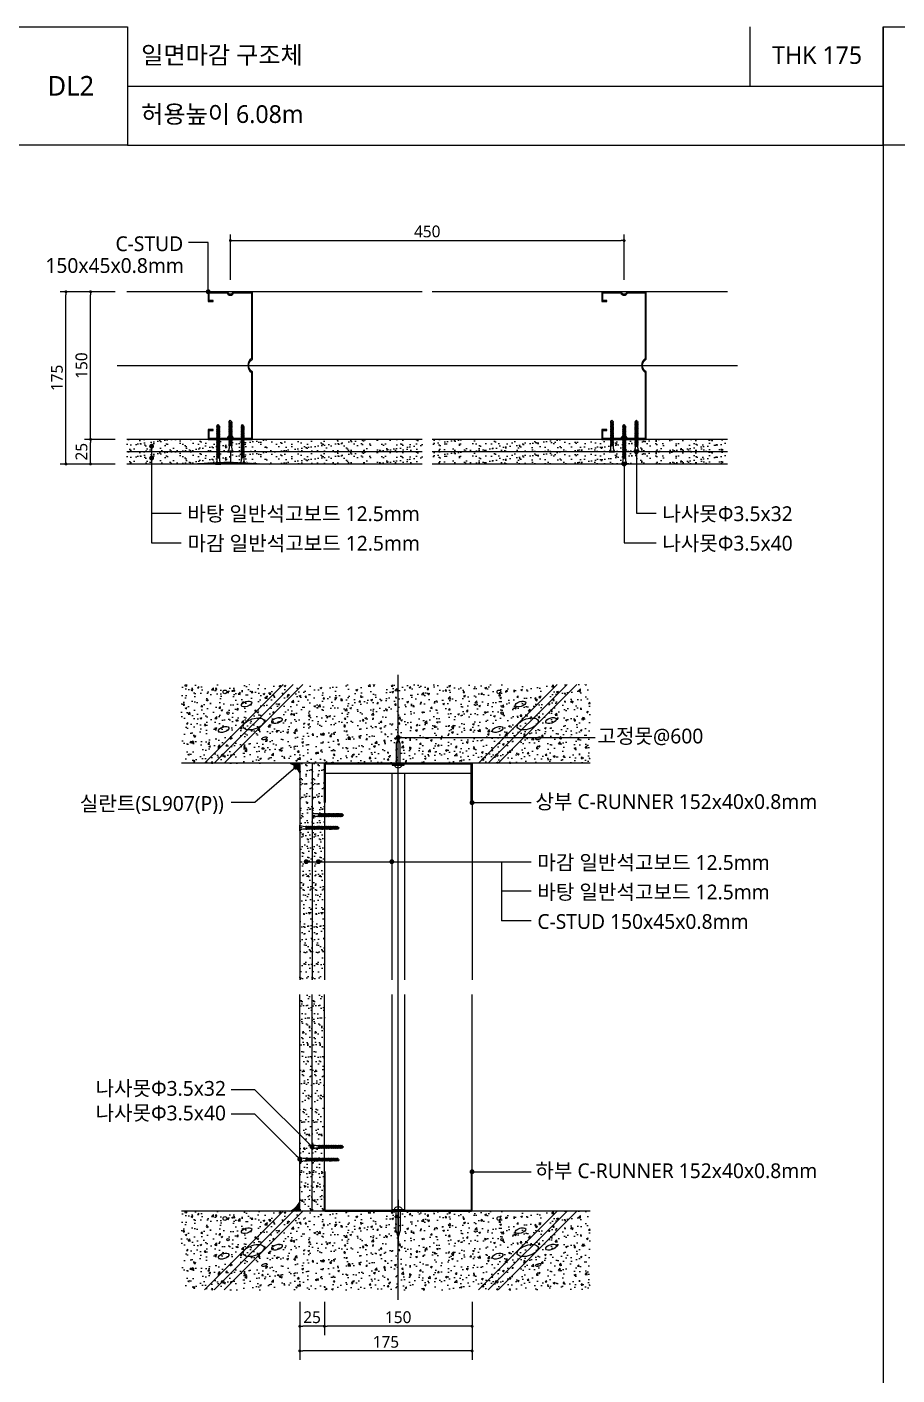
# Model space of a CAD drawing. Header units: millimetres. Extents: x 100 to 12387, y 55 to 2825.
# Drawn here: x 5205 to 6089, y 1456 to 2825 of the extents above; entities that cross this region are included whole.
import ezdxf
from ezdxf.enums import TextEntityAlignment as Align

# ---------------------------------------------------------------- set-up
doc = ezdxf.new("R2010")
doc.units = ezdxf.units.MM
doc.header["$LTSCALE"] = 1000
doc.linetypes.add('CCEN', pattern=[35, 30, -2, 1, -2])
doc.linetypes.add('HID', pattern=[2.3, 1.5, -0.8])
doc.layers.get('DEFPOINTS').update_dxf_attribs({"color": 161})
for name, color, linetype in [('CEN', 1, 'CCEN'), ('DIM', 7, 'Continuous'), ('HATCH', 8, 'Continuous'), ('SEALANT', 8, 'Continuous'), ('TEXT', 7, 'Continuous'), ('경량철골', 2, 'Continuous'), ('경량철골1', 8, 'Continuous'), ('고정못', 8, 'Continuous'), ('나사못32', 8, 'Continuous'), ('나사못40', 8, 'Continuous'), ('석고보드', 4, 'Continuous'), ('슬라브', 7, 'Continuous'), ('조인트컴파운드', 8, 'Continuous'), ('지시선', 1, 'Continuous')]:
    doc.layers.add(name, color=color, linetype=linetype)
doc.styles.add('맑은고딕', font='malgun_0.ttf')
doc.dimstyles.new('kcc', dxfattribs={"dimscale": 5, "dimtxt": 2, "dimasz": 2, "dimexe": 1.5, "dimexo": 2, "dimgap": 0.5, "dimtad": 1, "dimdec": 1, "dimrnd": 1.38778e-17, "dimzin": 12, "dimdsep": 46, "dimtxsty": '맑은고딕', "dimblk": 'DOT', "dimcen": 1, "dimdle": 1, "dimclrd": 1, "dimclre": 1, "dimclrt": 7, "dimazin": 0, "dimtfac": 3, "dimtdec": 1, "dimtix": 1, "dimtmove": 2, "dimatfit": 2, "dimldrblk": 'DOT', "dimfxl": 1, "dimtolj": 1, "dimtzin": 1, "dimlwd": -1, "dimlwe": -1, "dimarcsym": 0})

# ---------------------------------------------------------------- blocks, each defined once
blk = doc.blocks.new('kcc나사못32')
at = {"layer": '나사못32'}
for p, q in [((1.5, 29.9), (1, 29.6)), ((1, 29.6), (1.5, 29.3)), ((1.5, 28.6), (1, 28.3)), ((1, 28.3), (1.5, 28)), ((1.5, 30.6), (2.8, 32)), ((1.5, 30.6), (1.5, 29.9)), ((4, 30.5), (1.5, 29.9)), ((4, 29.9), (1.5, 29.9)), ((4, 29.9), (1.5, 29.3)), ((1.5, 29.3), (1.5, 28.6)), ((4, 29.2), (1.5, 28.6)), ((4, 28.6), (1.5, 28.6)), ((4, 28.6), (1.5, 28)), ((1.5, 28), (1.5, 27.3)), ((4, 27.9), (1.5, 27.3)), ((4, 30.5), (2.8, 32)), ((4, 30.5), (4.5, 30.2)), ((4.5, 30.2), (4, 29.9)), ((4, 29.9), (4, 29.2)), ((4, 29.2), (4.5, 28.9)), ((4.5, 28.9), (4, 28.6)), ((4, 28.6), (4, 27.9)), ((4, 27.9), (4.5, 27.6)), ((4.5, 27.6), (4, 27.3)), ((1.5, 27.3), (1, 27)), ((1, 27), (1.5, 26.7)), ((1.5, 26), (1, 25.7)), ((1, 25.7), (1.5, 25.4)), ((1.5, 24.7), (1, 24.4)), ((1, 24.4), (1.5, 24.1)), ((1.5, 23.4), (1, 23.1)), ((1, 23.1), (1.5, 22.8)), ((1.5, 22.1), (1, 21.8)), ((1, 21.8), (1.5, 21.5)), ((1.5, 20.8), (1, 20.5)), ((1, 20.5), (1.5, 20.2)), ((1.5, 19.5), (1, 19.2)), ((1, 19.2), (1.5, 18.9)), ((1.5, 18.2), (1, 17.9)), ((1, 17.9), (1.5, 17.6)), ((1.5, 16.9), (1, 16.6)), ((1, 16.6), (1.5, 16.3)), ((1.5, 15.6), (1, 15.3)), ((1, 15.3), (1.5, 15)), ((1.5, 14.3), (1, 14)), ((1, 14), (1.5, 13.7)), ((4, 27.3), (1.5, 27.3)), ((4, 27.3), (1.5, 26.7)), ((1.5, 26.7), (1.5, 26)), ((4, 26.6), (1.5, 26)), ((4, 26), (1.5, 26)), ((4, 26), (1.5, 25.4)), ((1.5, 25.4), (1.5, 24.7)), ((4, 25.3), (1.5, 24.7)), ((4, 24.7), (1.5, 24.7)), ((4, 24.7), (1.5, 24.1)), ((1.5, 24.1), (1.5, 23.4)), ((4, 24), (1.5, 23.4)), ((4, 23.4), (1.5, 23.4)), ((4, 23.4), (1.5, 22.8)), ((1.5, 22.8), (1.5, 22.1)), ((4, 22.7), (1.5, 22.1)), ((4, 22.1), (1.5, 22.1)), ((4, 22.1), (1.5, 21.5)), ((1.5, 21.5), (1.5, 20.8)), ((4, 21.4), (1.5, 20.8)), ((4, 20.8), (1.5, 20.8)), ((4, 20.8), (1.5, 20.2)), ((1.5, 20.2), (1.5, 19.5)), ((4, 20.1), (1.5, 19.5)), ((4, 19.5), (1.5, 19.5)), ((4, 19.5), (1.5, 18.9)), ((1.5, 18.9), (1.5, 18.2)), ((4, 18.8), (1.5, 18.2)), ((4, 18.2), (1.5, 18.2)), ((4, 18.2), (1.5, 17.6)), ((1.5, 17.6), (1.5, 16.9)), ((4, 17.5), (1.5, 16.9)), ((4, 16.9), (1.5, 16.9)), ((4, 16.9), (1.5, 16.3)), ((1.5, 16.3), (1.5, 15.6)), ((4, 16.2), (1.5, 15.6)), ((4, 15.6), (1.5, 15.6)), ((4, 15.6), (1.5, 15)), ((1.5, 15), (1.5, 14.3)), ((4, 14.9), (1.5, 14.3)), ((4, 14.3), (1.5, 14.3)), ((4, 14.3), (1.5, 13.7)), ((1.5, 13.7), (1.5, 13)), ((4, 27.3), (4, 26.6)), ((4, 26.6), (4.5, 26.3)), ((4.5, 26.3), (4, 26)), ((4, 26), (4, 25.3)), ((4, 25.3), (4.5, 25)), ((4.5, 25), (4, 24.7)), ((4, 24.7), (4, 24)), ((4, 24), (4.5, 23.7)), ((4.5, 23.7), (4, 23.4)), ((4, 23.4), (4, 22.7)), ((4, 22.7), (4.5, 22.4)), ((4.5, 22.4), (4, 22.1)), ((4, 22.1), (4, 21.4)), ((4, 21.4), (4.5, 21.1)), ((4.5, 21.1), (4, 20.8)), ((4, 20.8), (4, 20.1)), ((4, 20.1), (4.5, 19.8)), ((4.5, 19.8), (4, 19.5)), ((4, 19.5), (4, 18.8)), ((4, 18.8), (4.5, 18.5)), ((4.5, 18.5), (4, 18.2)), ((4, 18.2), (4, 17.5)), ((4, 17.5), (4.5, 17.2)), ((4.5, 17.2), (4, 16.9)), ((4, 16.9), (4, 16.2)), ((4, 16.2), (4.5, 15.9)), ((4.5, 15.9), (4, 15.6)), ((4, 15.6), (4, 14.9)), ((4, 14.9), (4.5, 14.6)), ((4.5, 14.6), (4, 14.3)), ((4, 14.3), (4, 13.6)), ((0, 0), (0, 0.4)), ((5.5, 0.4), (0, 0.4)), ((1.5, 13), (1, 12.7)), ((1, 12.7), (1.5, 12.4)), ((1.5, 11.7), (1, 11.4)), ((1, 11.4), (1.5, 11.1)), ((1.5, 10.4), (1, 10.1)), ((1, 10.1), (1.5, 9.8)), ((1.5, 9.1), (1, 8.8)), ((1, 8.8), (1.5, 8.5)), ((1.5, 7.8), (1, 7.5)), ((1, 7.5), (1.5, 7.2)), ((1.5, 6.5), (1, 6.2)), ((1, 6.2), (1.5, 5.9)), ((4, 13.6), (1.5, 13)), ((4, 13), (1.5, 13)), ((4, 13), (1.5, 12.4)), ((1.5, 12.4), (1.5, 11.7)), ((4, 12.3), (1.5, 11.7)), ((4, 11.7), (1.5, 11.7)), ((4, 11.7), (1.5, 11.1)), ((1.5, 11.1), (1.5, 10.4)), ((4, 11), (1.5, 10.4)), ((4, 10.4), (1.5, 10.4)), ((4, 10.4), (1.5, 9.8)), ((1.5, 9.8), (1.5, 9.1)), ((4, 9.7), (1.5, 9.1)), ((4, 9.1), (1.5, 9.1)), ((4, 9.1), (1.5, 8.5)), ((1.5, 8.5), (1.5, 7.8)), ((4, 8.4), (1.5, 7.8)), ((4, 7.8), (1.5, 7.8)), ((4, 7.8), (1.5, 7.2)), ((1.5, 7.2), (1.5, 6.5)), ((4, 7.1), (1.5, 6.5)), ((4, 6.5), (1.5, 6.5)), ((4, 6.5), (1.5, 5.9)), ((1.5, 5.9), (1.5, 5.4)), ((4, 13.6), (4.5, 13.3)), ((4.5, 13.3), (4, 13)), ((4, 13), (4, 12.3)), ((4, 12.3), (4.5, 12)), ((4.5, 12), (4, 11.7)), ((4, 11.7), (4, 11)), ((4, 11), (4.5, 10.7)), ((4.5, 10.7), (4, 10.4)), ((4, 10.4), (4, 9.7)), ((4, 9.7), (4.5, 9.4)), ((4.5, 9.4), (4, 9.1)), ((4, 9.1), (4, 8.4)), ((4, 8.4), (4.5, 8.1)), ((4.5, 8.1), (4, 7.8)), ((4, 7.8), (4, 7.1)), ((4, 7.1), (4.5, 6.8)), ((4.5, 6.8), (4, 6.5)), ((4, 6.5), (4, 5.4)), ((5.5, 0), (5.5, 0.4)), ((5.5, 0), (0, 0))]:
    blk.add_line(p, q, dxfattribs=at)
at = {"layer": '나사못32', "extrusion": (0, 0, -1)}
blk.add_ellipse((0, 5.4), major_axis=(0, 5), ratio=0.3, start_param=1.570796, end_param=3.141593, dxfattribs=at)
at = {"layer": '나사못32'}
blk.add_ellipse((5.5, 5.4), major_axis=(0, 5), ratio=0.3, start_param=1.570796, end_param=3.141593, dxfattribs=at)
blk = doc.blocks.new('kcc나사못40')
at = {"layer": '나사못40'}
for p, q in [((1.5, 38.5), (1, 38.2)), ((1, 38.2), (1.5, 37.9)), ((1.5, 37.2), (1, 36.9)), ((1, 36.9), (1.5, 36.6)), ((1.5, 35.9), (1, 35.6)), ((1, 35.6), (1.5, 35.3)), ((1.5, 34.6), (1, 34.3)), ((1, 34.3), (1.5, 34)), ((1.5, 33.3), (1, 33)), ((1, 33), (1.5, 32.7)), ((1.5, 32), (1, 31.7)), ((1, 31.7), (1.5, 31.4)), ((1.5, 30.7), (1, 30.4)), ((1, 30.4), (1.5, 30.1)), ((1.5, 29.4), (1, 29.1)), ((1, 29.1), (1.5, 28.8)), ((1.5, 28.1), (1, 27.8)), ((1, 27.8), (1.5, 27.5)), ((1.5, 38.5), (2.8, 40)), ((1.5, 38.5), (4, 37.9)), ((1.5, 37.9), (4, 37.3)), ((1.5, 37.9), (1.5, 37.2)), ((1.5, 37.9), (4, 37.9)), ((1.5, 37.2), (4, 36.6)), ((1.5, 36.6), (4, 36)), ((1.5, 36.6), (1.5, 35.9)), ((1.5, 36.6), (4, 36.6)), ((1.5, 35.9), (4, 35.3)), ((1.5, 35.3), (4, 34.7)), ((1.5, 35.3), (1.5, 34.6)), ((1.5, 35.3), (4, 35.3)), ((1.5, 34.6), (4, 34)), ((1.5, 34), (1.5, 33.3)), ((1.5, 34), (4, 33.4)), ((1.5, 34), (4, 34)), ((1.5, 33.3), (4, 32.7)), ((1.5, 32.7), (4, 32.1)), ((1.5, 32.7), (1.5, 32)), ((1.5, 32.7), (4, 32.7)), ((1.5, 32), (4, 31.4)), ((1.5, 31.4), (1.5, 30.7)), ((1.5, 31.4), (4, 30.8)), ((1.5, 31.4), (4, 31.4)), ((1.5, 30.7), (4, 30.1)), ((1.5, 30.1), (4, 29.5)), ((1.5, 30.1), (1.5, 29.4)), ((1.5, 30.1), (4, 30.1)), ((1.5, 29.4), (4, 28.8)), ((1.5, 28.8), (1.5, 28.1)), ((1.5, 28.8), (4, 28.2)), ((1.5, 28.8), (4, 28.8)), ((1.5, 28.1), (4, 27.5)), ((1.5, 27.5), (4, 26.9)), ((1.5, 27.5), (1.5, 26.8)), ((1.5, 27.5), (4, 27.5)), ((4, 38.6), (2.8, 40)), ((4, 38.6), (4, 37.9)), ((4, 37.9), (4.5, 37.6)), ((4.5, 37.6), (4, 37.3)), ((4, 37.3), (4, 36.6)), ((4, 36.6), (4.5, 36.3)), ((4.5, 36.3), (4, 36)), ((4, 36), (4, 35.3)), ((4, 35.3), (4.5, 35)), ((4.5, 35), (4, 34.7)), ((4, 34.7), (4, 34)), ((4, 34), (4.5, 33.7)), ((4.5, 33.7), (4, 33.4)), ((4, 33.4), (4, 32.7)), ((4, 32.7), (4.5, 32.4)), ((4.5, 32.4), (4, 32.1)), ((4, 32.1), (4, 31.4)), ((4, 31.4), (4.5, 31.1)), ((4.5, 31.1), (4, 30.8)), ((4, 30.8), (4, 30.1)), ((4, 30.1), (4.5, 29.8)), ((4.5, 29.8), (4, 29.5)), ((4, 29.5), (4, 28.8)), ((4, 28.8), (4.5, 28.5)), ((4.5, 28.5), (4, 28.2)), ((4, 28.2), (4, 27.5)), ((4, 27.5), (4.5, 27.2)), ((1.5, 26.8), (1, 26.5)), ((1, 26.5), (1.5, 26.2)), ((1.5, 25.5), (1, 25.2)), ((1, 25.2), (1.5, 24.9)), ((1.5, 24.2), (1, 23.9)), ((1, 23.9), (1.5, 23.6)), ((1.5, 22.9), (1, 22.6)), ((1, 22.6), (1.5, 22.3)), ((1.5, 21.6), (1, 21.3)), ((1, 21.3), (1.5, 21)), ((1.5, 20.3), (1, 20)), ((1, 20), (1.5, 19.7)), ((1.5, 19), (1, 18.7)), ((1, 18.7), (1.5, 18.4)), ((1.5, 17.7), (1, 17.4)), ((1, 17.4), (1.5, 17.1)), ((1.5, 16.4), (1, 16.1)), ((1, 16.1), (1.5, 15.8)), ((1.5, 15.1), (1, 14.8)), ((1, 14.8), (1.5, 14.5)), ((1.5, 13.8), (1, 13.5)), ((1.5, 26.8), (4, 26.2)), ((1.5, 26.2), (1.5, 25.5)), ((1.5, 26.2), (4, 25.6)), ((1.5, 26.2), (4, 26.2)), ((1.5, 25.5), (4, 24.9)), ((1.5, 24.9), (4, 24.3)), ((1.5, 24.9), (1.5, 24.2)), ((1.5, 24.9), (4, 24.9)), ((1.5, 24.2), (4, 23.6)), ((1.5, 23.6), (1.5, 22.9)), ((1.5, 23.6), (4, 23)), ((1.5, 23.6), (4, 23.6)), ((1.5, 22.9), (4, 22.3)), ((1.5, 22.3), (4, 21.7)), ((1.5, 22.3), (1.5, 21.6)), ((1.5, 22.3), (4, 22.3)), ((1.5, 21.6), (4, 21)), ((1.5, 21), (1.5, 20.3)), ((1.5, 21), (4, 20.4)), ((1.5, 21), (4, 21)), ((1.5, 20.3), (4, 19.7)), ((1.5, 19.7), (4, 19.1)), ((1.5, 19.7), (1.5, 19)), ((1.5, 19.7), (4, 19.7)), ((1.5, 19), (4, 18.4)), ((1.5, 18.4), (1.5, 17.7)), ((1.5, 18.4), (4, 17.8)), ((1.5, 18.4), (4, 18.4)), ((1.5, 17.7), (4, 17.1)), ((1.5, 17.1), (4, 16.5)), ((1.5, 17.1), (1.5, 16.4)), ((1.5, 17.1), (4, 17.1)), ((1.5, 16.4), (4, 15.8)), ((1.5, 15.8), (1.5, 15.1)), ((1.5, 15.8), (4, 15.2)), ((1.5, 15.8), (4, 15.8)), ((1.5, 15.1), (4, 14.5)), ((1.5, 14.5), (4, 13.9)), ((1.5, 14.5), (1.5, 13.8)), ((1.5, 14.5), (4, 14.5)), ((1.5, 13.8), (4, 13.2)), ((4.5, 27.2), (4, 26.9)), ((4, 26.9), (4, 26.2)), ((4, 26.2), (4.5, 25.9)), ((4.5, 25.9), (4, 25.6)), ((4, 25.6), (4, 24.9)), ((4, 24.9), (4.5, 24.6)), ((4.5, 24.6), (4, 24.3)), ((4, 24.3), (4, 23.6)), ((4, 23.6), (4.5, 23.3)), ((4.5, 23.3), (4, 23)), ((4, 23), (4, 22.3)), ((4, 22.3), (4.5, 22)), ((4.5, 22), (4, 21.7)), ((4, 21.7), (4, 21)), ((4, 21), (4.5, 20.7)), ((4.5, 20.7), (4, 20.4)), ((4, 20.4), (4, 19.7)), ((4, 19.7), (4.5, 19.4)), ((4.5, 19.4), (4, 19.1)), ((4, 19.1), (4, 18.4)), ((4, 18.4), (4.5, 18.1)), ((4.5, 18.1), (4, 17.8)), ((4, 17.8), (4, 17.1)), ((4, 17.1), (4.5, 16.8)), ((4.5, 16.8), (4, 16.5)), ((4, 16.5), (4, 15.8)), ((4, 15.8), (4.5, 15.5)), ((4.5, 15.5), (4, 15.2)), ((4, 15.2), (4, 14.5)), ((4, 14.5), (4.5, 14.2)), ((4.5, 14.2), (4, 13.9)), ((4, 13.9), (4, 13.2)), ((0, 0.4), (5.5, 0.4)), ((0, 0), (0, 0.4)), ((1, 13.5), (1.5, 13.2)), ((1.5, 12.5), (1, 12.2)), ((1, 12.2), (1.5, 11.9)), ((1.5, 11.2), (1, 10.9)), ((1, 10.9), (1.5, 10.6)), ((1.5, 9.9), (1, 9.6)), ((1, 9.6), (1.5, 9.3)), ((1.5, 8.6), (1, 8.3)), ((1, 8.3), (1.5, 8)), ((1.5, 7.3), (1, 7)), ((1, 7), (1.5, 6.7)), ((1.5, 13.2), (1.5, 12.5)), ((1.5, 13.2), (4, 12.6)), ((1.5, 13.2), (4, 13.2)), ((1.5, 12.5), (4, 11.9)), ((1.5, 11.9), (4, 11.3)), ((1.5, 11.9), (1.5, 11.2)), ((1.5, 11.9), (4, 11.9)), ((1.5, 11.2), (4, 10.6)), ((1.5, 10.6), (1.5, 9.9)), ((1.5, 10.6), (4, 10)), ((1.5, 10.6), (4, 10.6)), ((1.5, 9.9), (4, 9.3)), ((1.5, 9.3), (4, 8.7)), ((1.5, 9.3), (1.5, 8.6)), ((1.5, 9.3), (4, 9.3)), ((1.5, 8.6), (4, 8)), ((1.5, 8), (1.5, 7.3)), ((1.5, 8), (4, 7.4)), ((1.5, 8), (4, 8)), ((1.5, 7.3), (4, 6.7)), ((1.5, 6.7), (4, 6.1)), ((1.5, 6.7), (4, 6.7)), ((1.5, 6.7), (1.5, 5.4)), ((4, 13.2), (4.5, 12.9)), ((4.5, 12.9), (4, 12.6)), ((4, 12.6), (4, 11.9)), ((4, 11.9), (4.5, 11.6)), ((4.5, 11.6), (4, 11.3)), ((4, 11.3), (4, 10.6)), ((4, 10.6), (4.5, 10.3)), ((4.5, 10.3), (4, 10)), ((4, 10), (4, 9.3)), ((4, 9.3), (4.5, 9)), ((4.5, 9), (4, 8.7)), ((4, 8.7), (4, 8)), ((4, 8), (4.5, 7.7)), ((4.5, 7.7), (4, 7.4)), ((4, 7.4), (4, 6.7)), ((4, 6.7), (4.5, 6.4)), ((4.5, 6.4), (4, 6.1)), ((4, 6.1), (4, 5.4)), ((5.5, 0), (5.5, 0.4)), ((0, 0), (5.5, 0))]:
    blk.add_line(p, q, dxfattribs=at)
at = {"layer": '나사못40', "extrusion": (0, 0, -1)}
blk.add_ellipse((0, 5.4), major_axis=(0, -5), ratio=0.3, start_param=4.712389, end_param=6.283185, dxfattribs=at)
at = {"layer": '나사못40'}
blk.add_ellipse((5.5, 5.4), major_axis=(0, -5), ratio=0.3, start_param=4.712389, end_param=6.283185, dxfattribs=at)
blk = doc.blocks.new('_Dot')
at = {"color": 0, "linetype": 'ByBlock', "lineweight": -2}
blk.add_line((-0.5, 0), (-1, 0), dxfattribs=at)
at = {"color": 0, "linetype": 'ByBlock', "const_width": 0.5}
blk.add_lwpolyline([(-0.25, 0, 1), (0.25, 0, 1)], format="xyb", close=True, dxfattribs=at)
blk = doc.blocks.new('*D282')
at = {"layer": 'DEFPOINTS', "color": 0, "transparency": 16777216}
for p in [(5270, 2406), (5307, 2406), (5307, 2381)]:
    blk.add_point(p, dxfattribs=at)
at = {"layer": 'DIM', "color": 1, "transparency": 16777216}
for p, q in [((5295, 2406), (5264, 2406)), ((5270, 2384), (5270, 2403)), ((5295, 2381), (5264, 2381))]:
    blk.add_line(p, q, dxfattribs=at)
at = {"layer": 'DIM', "color": 1, "transparency": 16777216, "xscale": 2.999999999999998, "yscale": 2.999999999999998, "zscale": 2.999999999999998}
for p, rotation in [((5270, 2406), 90), ((5270, 2381), 270)]:
    blk.add_blockref('_Dot', p, dxfattribs=dict(at, rotation=rotation))
at = {"layer": 'DIM', "color": 7, "transparency": 16777216, "insert": (5260.8, 2393.5), "char_height": 12, "attachment_point": 5, "rotation": 90, "style": '맑은고딕'}
blk.add_mtext('\\A1;25', dxfattribs=at)
blk = doc.blocks.new('*D283')
at = {"layer": 'DEFPOINTS', "color": 0, "transparency": 16777216}
for p in [(5270, 2556), (5307, 2556), (5307, 2406)]:
    blk.add_point(p, dxfattribs=at)
at = {"layer": 'DIM', "color": 1, "transparency": 16777216}
for p, q in [((5295, 2556), (5264, 2556)), ((5270, 2409), (5270, 2553)), ((5295, 2406), (5264, 2406))]:
    blk.add_line(p, q, dxfattribs=at)
at = {"layer": 'DIM', "color": 1, "transparency": 16777216, "xscale": 2.999999999999998, "yscale": 2.999999999999998, "zscale": 2.999999999999998}
for p, rotation in [((5270, 2556), 90), ((5270, 2406), 270)]:
    blk.add_blockref('_Dot', p, dxfattribs=dict(at, rotation=rotation))
at = {"layer": 'DIM', "color": 7, "transparency": 16777216, "insert": (5260.8, 2481), "char_height": 12, "attachment_point": 5, "rotation": 90, "style": '맑은고딕'}
blk.add_mtext('\\A1;150', dxfattribs=at)
blk = doc.blocks.new('*D284')
at = {"layer": 'DEFPOINTS', "color": 0, "transparency": 16777216}
for p in [(5245, 2556), (5307, 2556), (5307, 2381)]:
    blk.add_point(p, dxfattribs=at)
at = {"layer": 'DIM', "color": 1, "transparency": 16777216}
for p, q in [((5295, 2556), (5239, 2556)), ((5245, 2384), (5245, 2553)), ((5295, 2381), (5239, 2381))]:
    blk.add_line(p, q, dxfattribs=at)
at = {"layer": 'DIM', "color": 1, "transparency": 16777216, "xscale": 2.999999999999998, "yscale": 2.999999999999998, "zscale": 2.999999999999998}
for p, rotation in [((5245, 2556), 90), ((5245, 2381), 270)]:
    blk.add_blockref('_Dot', p, dxfattribs=dict(at, rotation=rotation))
at = {"layer": 'DIM', "color": 7, "transparency": 16777216, "insert": (5235.8, 2468.5), "char_height": 12, "attachment_point": 5, "rotation": 90, "style": '맑은고딕'}
blk.add_mtext('\\A1;175', dxfattribs=at)
blk = doc.blocks.new('*D285')
at = {"layer": 'DEFPOINTS', "color": 0, "transparency": 16777216}
for p in [(5812, 2608), (5412, 2556), (5812, 2556)]:
    blk.add_point(p, dxfattribs=at)
at = {"layer": 'DIM', "color": 1, "transparency": 16777216}
for p, q in [((5412, 2568), (5412, 2614)), ((5415, 2608), (5809, 2608)), ((5812, 2568), (5812, 2614))]:
    blk.add_line(p, q, dxfattribs=at)
at = {"layer": 'DIM', "color": 1, "transparency": 16777216, "xscale": 2.999999999999998, "yscale": 2.999999999999998, "zscale": 2.999999999999998, "rotation": 180}
blk.add_blockref('_Dot', (5412, 2608), dxfattribs=at)
at = {"layer": 'DIM', "color": 1, "transparency": 16777216, "xscale": 2.999999999999998, "yscale": 2.999999999999998, "zscale": 2.999999999999998}
blk.add_blockref('_Dot', (5812, 2608), dxfattribs=at)
at = {"layer": 'DIM', "color": 7, "transparency": 16777216, "insert": (5612, 2617.2), "char_height": 12, "attachment_point": 5, "style": '맑은고딕'}
blk.add_mtext('\\A1;450', dxfattribs=at)
blk = doc.blocks.new('*D286')
at = {"layer": 'DEFPOINTS', "color": 0, "transparency": 16777216}
for p in [(5507.5, 1542), (5657.5, 1542), (5507.5, 1505)]:
    blk.add_point(p, dxfattribs=at)
at = {"layer": 'DIM', "color": 1, "transparency": 16777216}
for p, q in [((5507.5, 1530), (5507.5, 1496)), ((5657.5, 1530), (5657.5, 1496)), ((5654.5, 1505), (5510.5, 1505))]:
    blk.add_line(p, q, dxfattribs=at)
at = {"layer": 'DIM', "color": 1, "transparency": 16777216, "xscale": 2.999999999999998, "yscale": 2.999999999999998, "zscale": 2.999999999999998, "rotation": 180}
blk.add_blockref('_Dot', (5507.5, 1505), dxfattribs=at)
at = {"layer": 'DIM', "color": 1, "transparency": 16777216, "xscale": 2.999999999999998, "yscale": 2.999999999999998, "zscale": 2.999999999999998}
blk.add_blockref('_Dot', (5657.5, 1505), dxfattribs=at)
at = {"layer": 'DIM', "color": 7, "transparency": 16777216, "insert": (5582.5, 1514.2), "char_height": 12, "attachment_point": 5, "style": '맑은고딕'}
blk.add_mtext('\\A1;150', dxfattribs=at)
blk = doc.blocks.new('*D287')
at = {"layer": 'DEFPOINTS', "color": 0, "transparency": 16777216}
for p in [(5482.5, 1542), (5507.5, 1542), (5482.5, 1505)]:
    blk.add_point(p, dxfattribs=at)
at = {"layer": 'DIM', "color": 1, "transparency": 16777216}
for p, q in [((5482.5, 1530), (5482.5, 1496)), ((5507.5, 1530), (5507.5, 1496)), ((5504.5, 1505), (5485.5, 1505))]:
    blk.add_line(p, q, dxfattribs=at)
at = {"layer": 'DIM', "color": 1, "transparency": 16777216, "xscale": 2.999999999999998, "yscale": 2.999999999999998, "zscale": 2.999999999999998, "rotation": 180}
blk.add_blockref('_Dot', (5482.5, 1505), dxfattribs=at)
at = {"layer": 'DIM', "color": 1, "transparency": 16777216, "xscale": 2.999999999999998, "yscale": 2.999999999999998, "zscale": 2.999999999999998}
blk.add_blockref('_Dot', (5507.5, 1505), dxfattribs=at)
at = {"layer": 'DIM', "color": 7, "transparency": 16777216, "insert": (5495, 1514.2), "char_height": 12, "attachment_point": 5, "style": '맑은고딕'}
blk.add_mtext('\\A1;25', dxfattribs=at)
blk = doc.blocks.new('*D288')
at = {"layer": 'DEFPOINTS', "color": 0, "transparency": 16777216}
for p in [(5482.5, 1542), (5657.5, 1542), (5482.5, 1480)]:
    blk.add_point(p, dxfattribs=at)
at = {"layer": 'DIM', "color": 1, "transparency": 16777216}
for p, q in [((5482.5, 1530), (5482.5, 1471)), ((5657.5, 1530), (5657.5, 1471)), ((5654.5, 1480), (5485.5, 1480))]:
    blk.add_line(p, q, dxfattribs=at)
at = {"layer": 'DIM', "color": 1, "transparency": 16777216, "xscale": 2.999999999999998, "yscale": 2.999999999999998, "zscale": 2.999999999999998, "rotation": 180}
blk.add_blockref('_Dot', (5482.5, 1480), dxfattribs=at)
at = {"layer": 'DIM', "color": 1, "transparency": 16777216, "xscale": 2.999999999999998, "yscale": 2.999999999999998, "zscale": 2.999999999999998}
blk.add_blockref('_Dot', (5657.5, 1480), dxfattribs=at)
at = {"layer": 'DIM', "color": 7, "transparency": 16777216, "insert": (5570, 1489.2), "char_height": 12, "attachment_point": 5, "style": '맑은고딕'}
blk.add_mtext('\\A1;175', dxfattribs=at)
blk = doc.blocks.new('HILTI고정못')
at = {"layer": '고정못'}
blk.add_line((0, 10.6), (0, -34.6), dxfattribs=at)
blk.add_lwpolyline([(-6, 0), (6, 0), (6, 1), (-6, 1)], close=True, dxfattribs=at)
at = {"layer": '고정못', "linetype": 'HID'}
blk.add_lwpolyline([(-2, 0), (-2, -20.6), (0, -27), (2, -20.6), (2, 0)], dxfattribs=at)
at = {"layer": '고정못'}
blk.add_arc((0, -0.2), 4.08, 17.2018, 162.7982, dxfattribs=at)

msp = doc.modelspace()

# ---------------------------------------------------------------- hatches: boundary and pattern name
at = {"layer": 'HATCH'}
h = msp.add_hatch(dxfattribs=at)
h.set_pattern_fill('AR-SAND', color=256, scale=0.2, style=0)
h.set_pattern_definition([(37.5, (571.676, -16413.809), (-0.3200063, 9.7882647), [0, -7.7216, 0, -8.636, 0, -8.255]), (7.5, (571.676, -16413.809), (8.990466, 14.336502), [0, -4.1656, 0, -6.9596, 0, -2.667]), (327.5, (565.428, -16413.809), (15.8198474, 0.0287437), [0, -2.54, 0, -9.144, 0, -11.938]), (317.5, (565.428, -16413.809), (15.271129, 4.458586), [0, -1.27, 0, -5.9944, 0, -6.858])])
h.paths.add_polyline_path([(5607, 2406), (5307, 2406), (5307, 2393.5), (5607, 2393.5)])
h = msp.add_hatch(dxfattribs=at)
h.set_pattern_fill('AR-SAND', color=256, scale=0.2, style=0)
h.set_pattern_definition([(37.5, (568.781, -16413.809), (-0.3200063, 9.7882647), [0, -7.7216, 0, -8.636, 0, -8.255]), (7.5, (568.781, -16413.809), (8.990466, 14.336502), [0, -4.1656, 0, -6.9596, 0, -2.667]), (327.5, (562.533, -16413.809), (15.8198474, 0.0287437), [0, -2.54, 0, -9.144, 0, -11.938]), (317.5, (562.533, -16413.809), (15.271129, 4.458586), [0, -1.27, 0, -5.9944, 0, -6.858])])
h.paths.add_polyline_path([(5917, 2406), (5617, 2406), (5617, 2393.5), (5917, 2393.5)])
h = msp.add_hatch(dxfattribs=at)
h.set_pattern_fill('AR-SAND', color=256, scale=0.2, style=0)
h.set_pattern_definition([(37.5, (571.676, -16426.309), (-0.3200063, 9.7882647), [0, -7.7216, 0, -8.636, 0, -8.255]), (7.5, (571.676, -16426.309), (8.990466, 14.336502), [0, -4.1656, 0, -6.9596, 0, -2.667]), (327.5, (565.428, -16426.309), (15.8198474, 0.0287437), [0, -2.54, 0, -9.144, 0, -11.938]), (317.5, (565.428, -16426.309), (15.271129, 4.458586), [0, -1.27, 0, -5.9944, 0, -6.858])])
h.paths.add_polyline_path([(5607, 2393.5), (5307, 2393.5), (5307, 2381), (5607, 2381)])
h = msp.add_hatch(dxfattribs=at)
h.set_pattern_fill('AR-SAND', color=256, scale=0.2, style=0)
h.set_pattern_definition([(37.5, (568.781, -16426.309), (-0.3200063, 9.7882647), [0, -7.7216, 0, -8.636, 0, -8.255]), (7.5, (568.781, -16426.309), (8.990466, 14.336502), [0, -4.1656, 0, -6.9596, 0, -2.667]), (327.5, (562.533, -16426.309), (15.8198474, 0.0287437), [0, -2.54, 0, -9.144, 0, -11.938]), (317.5, (562.533, -16426.309), (15.271129, 4.458586), [0, -1.27, 0, -5.9944, 0, -6.858])])
h.paths.add_polyline_path([(5917, 2393.5), (5617, 2393.5), (5617, 2381), (5917, 2381)])
h = msp.add_hatch(dxfattribs=at)
h.set_pattern_fill('AR-CONC', color=256, scale=0.1)
h.set_pattern_definition([(50, (5582.5, 2117), (18.2185, -1.5939), [1.905, -20.955]), (355, (5582.5, 2117), (-3.5243, 19.1057), [1.524, -16.764]), (100.451, (5584.018, 2116.867), (14.6941, 17.5118), [1.619, -17.809]), (46.184, (5582.5, 2122.08), (27.108, -4.2042), [2.8575, -31.4325]), (96.636, (5584.76, 2121.73), (23.7404, 24.7426), [2.4285, -26.7136]), (351.184, (5582.5, 2122.08), (23.7404, 24.7426), [2.286, -25.146]), (21, (5585.04, 2120.81), (15.1614, -10.2265), [1.905, -20.955]), (326, (5585.04, 2120.81), (6.1802, 18.4188), [1.524, -16.764]), (71.4514, (5586.303, 2119.958), (21.3416, 8.1923), [1.619, -17.809]), (37.5, (5582.5, 2117), (0.30886, 8.4555), [0, -16.5608, 0, -17.018, 0, -16.8275]), (7.5, (5582.5, 2117), (6.68197, 10.01806), [0, -9.7028, 0, -16.1798, 0, -6.4135]), (327.5, (5576.836, 2117), (13.55906, -0.57287), [0, -6.35, 0, -19.812, 0, -26.289]), (317.5, (5574.296, 2117), (14.8129, 2.54265), [0, -8.255, 0, -13.1572, 0, -18.669])])
h.paths.add_polyline_path([(5777.5, 2077), (5777.5, 2157), (5362.5, 2157), (5362.5, 2077)])
h = msp.add_hatch(dxfattribs=at)
h.set_pattern_fill('AR-SAND', color=256, scale=0.2, style=0)
h.set_pattern_definition([(37.5, (937.99, -16075.71), (-0.3200063, 9.7882647), [0, -7.7216, 0, -8.636, 0, -8.255]), (7.5, (937.99, -16075.71), (8.990466, 14.336502), [0, -4.1656, 0, -6.9596, 0, -2.667]), (327.5, (931.742, -16075.71), (15.8198474, 0.0287437), [0, -2.54, 0, -9.144, 0, -11.938]), (317.5, (931.742, -16075.71), (15.271129, 4.458586), [0, -1.27, 0, -5.9944, 0, -6.858])])
h.paths.add_polyline_path([(5482.5, 1857), (5495, 1857), (5495, 2077), (5482.5, 2077)])
h = msp.add_hatch(dxfattribs=at)
h.set_pattern_fill('AR-SAND', color=256, scale=0.2, style=0)
h.set_pattern_definition([(37.5, (950.49, -16075.71), (-0.3200063, 9.7882647), [0, -7.7216, 0, -8.636, 0, -8.255]), (7.5, (950.49, -16075.71), (8.990466, 14.336502), [0, -4.1656, 0, -6.9596, 0, -2.667]), (327.5, (944.242, -16075.71), (15.8198474, 0.0287437), [0, -2.54, 0, -9.144, 0, -11.938]), (317.5, (944.242, -16075.71), (15.271129, 4.458586), [0, -1.27, 0, -5.9944, 0, -6.858])])
h.paths.add_polyline_path([(5495, 1857), (5507.5, 1857), (5507.5, 2077), (5495, 2077)])
h = msp.add_hatch(dxfattribs=at)
h.set_pattern_fill('AR-SAND', color=256, scale=0.2, style=0)
h.set_pattern_definition([(37.5, (937.99, -16024.551), (-0.3200063, 9.7882647), [0, -7.7216, 0, -8.636, 0, -8.255]), (7.5, (937.99, -16024.551), (8.990466, 14.336502), [0, -4.1656, 0, -6.9596, 0, -2.667]), (327.5, (931.742, -16024.551), (15.8198474, 0.0287437), [0, -2.54, 0, -9.144, 0, -11.938]), (317.5, (931.742, -16024.551), (15.271129, 4.458586), [0, -1.27, 0, -5.9944, 0, -6.858])])
h.paths.add_polyline_path([(5495, 1842), (5482.5, 1842), (5482.5, 1622), (5495, 1622)])
h = msp.add_hatch(dxfattribs=at)
h.set_pattern_fill('AR-SAND', color=256, scale=0.2, style=0)
h.set_pattern_definition([(37.5, (950.49, -16024.551), (-0.3200063, 9.7882647), [0, -7.7216, 0, -8.636, 0, -8.255]), (7.5, (950.49, -16024.551), (8.990466, 14.336502), [0, -4.1656, 0, -6.9596, 0, -2.667]), (327.5, (944.242, -16024.551), (15.8198474, 0.0287437), [0, -2.54, 0, -9.144, 0, -11.938]), (317.5, (944.242, -16024.551), (15.271129, 4.458586), [0, -1.27, 0, -5.9944, 0, -6.858])])
h.paths.add_polyline_path([(5507.5, 1842), (5495, 1842), (5495, 1622), (5507.5, 1622)])
h = msp.add_hatch(dxfattribs=at)
h.set_pattern_fill('AR-CONC', color=256, scale=0.1)
h.set_pattern_definition([(50, (5582.5, 1582), (18.2185, -1.5939), [1.905, -20.955]), (355, (5582.5, 1582), (-3.5243, 19.1057), [1.524, -16.764]), (100.451, (5584.018, 1581.867), (14.6941, 17.5118), [1.619, -17.809]), (46.184, (5582.5, 1587.08), (27.108, -4.2042), [2.8575, -31.4325]), (96.636, (5584.76, 1586.73), (23.7404, 24.7426), [2.4285, -26.7136]), (351.184, (5582.5, 1587.08), (23.7404, 24.7426), [2.286, -25.146]), (21, (5585.04, 1585.81), (15.1614, -10.2265), [1.905, -20.955]), (326, (5585.04, 1585.81), (6.1802, 18.4188), [1.524, -16.764]), (71.4514, (5586.303, 1584.958), (21.3416, 8.1923), [1.619, -17.809]), (37.5, (5582.5, 1582), (0.30886, 8.4555), [0, -16.5608, 0, -17.018, 0, -16.8275]), (7.5, (5582.5, 1582), (6.68197, 10.01806), [0, -9.7028, 0, -16.1798, 0, -6.4135]), (327.5, (5576.836, 1582), (13.55906, -0.57287), [0, -6.35, 0, -19.812, 0, -26.289]), (317.5, (5574.296, 1582), (14.8129, 2.54265), [0, -8.255, 0, -13.1572, 0, -18.669])])
h.paths.add_polyline_path([(5362.5, 1622), (5362.5, 1542), (5777.5, 1542), (5777.5, 1622)])
at = {"layer": 'SEALANT'}
h = msp.add_hatch(dxfattribs=at)
h.set_pattern_fill('ANSI31', color=256, scale=0.1, style=0)
h.set_pattern_definition([(45, (585.5645, -16075.71016), (-0.224506403, 0.224506403), [])])
h.paths.add_polyline_path([(5482.5, 2077), (5472.5, 2077, -0.2001382), (5482.5, 2067.11)])
h = msp.add_hatch(dxfattribs=at)
h.set_pattern_fill('ANSI31', color=256, scale=0.1, style=0)
h.set_pattern_definition([(315, (585.5645, 19774.71016), (-0.224506403, -0.224506403), [])])
h.paths.add_polyline_path([(5482.5, 1622), (5472.5, 1622, 0.2001382), (5482.5, 1631.89)])
at = {"layer": '조인트컴파운드'}
h = msp.add_hatch(dxfattribs=at)
h.set_pattern_fill('ANSI31', color=8, scale=0.1, style=0)
h.set_pattern_definition([(45, (596.0068, -16171.35447), (-0.224506403, 0.224506403), [])])
edge = h.paths.add_edge_path()
edge.add_ellipse((5394.25, 2386.4), major_axis=(0, 5), ratio=0.3, start_angle=180, end_angle=210.52736)
edge.add_line((5395.01, 2382.09), (5372, 2381))
edge.add_line((5372, 2381), (5394.25, 2381))
edge.add_line((5394.25, 2381), (5394.25, 2381.4))
edge = h.paths.add_edge_path()
edge.add_ellipse((5424.25, 2386.4), major_axis=(0, 5), ratio=0.3, start_angle=180, end_angle=214.46827)
edge.add_line((5425.1, 2382.28), (5412, 2382.9))
edge.add_line((5412, 2382.9), (5398.9, 2382.28))
edge.add_ellipse((5399.75, 2386.4), major_axis=(0, 5), ratio=0.3, start_angle=145.53173, end_angle=180)
edge.add_line((5399.75, 2381.4), (5399.75, 2381))
edge.add_line((5399.75, 2381), (5424.25, 2381))
edge.add_line((5424.25, 2381), (5424.25, 2381.4))
edge = h.paths.add_edge_path()
edge.add_ellipse((5429.75, 2386.4), major_axis=(0, 5), ratio=0.3, start_angle=149.47264, end_angle=180)
edge.add_line((5429.75, 2381.4), (5429.75, 2381))
edge.add_line((5429.75, 2381), (5452, 2381))
edge.add_line((5452, 2381), (5428.99, 2382.09))
edge = h.paths.add_edge_path()
edge.add_ellipse((5399.75, 2386.4), major_axis=(0, 5), ratio=0.3, start_angle=145.53173, end_angle=180, ccw=False)
edge.add_line((5398.9, 2382.28), (5395.01, 2382.09))
edge.add_ellipse((5394.25, 2386.4), major_axis=(0, 5), ratio=0.3, start_angle=180, end_angle=210.52736, ccw=False)
edge.add_line((5394.25, 2381.4), (5399.75, 2381.4))
h.paths.add_polyline_path([(5399.75, 2381.4), (5394.25, 2381.4), (5394.25, 2381), (5399.75, 2381)])
edge = h.paths.add_edge_path()
edge.add_ellipse((5429.75, 2386.4), major_axis=(0, 5), ratio=0.3, start_angle=149.47264, end_angle=180, ccw=False)
edge.add_line((5428.99, 2382.09), (5425.1, 2382.28))
edge.add_ellipse((5424.25, 2386.4), major_axis=(0, 5), ratio=0.3, start_angle=180, end_angle=214.46827, ccw=False)
edge.add_line((5424.25, 2381.4), (5429.75, 2381.4))
h.paths.add_polyline_path([(5429.75, 2381.4), (5424.25, 2381.4), (5424.25, 2381), (5429.75, 2381)])

# ---------------------------------------------------------------- linework, layer by layer
for p, q in [((5940, 2765), (5940, 2825)), ((6075, 2825), (6075, 55)), ((5307.5, 2765), (6075, 2765)), ((5307.5, 2705), (6075, 2705))]:
    msp.add_line(p, q)
for points in [[(5187.5, 2825), (5307.5, 2825), (5307.5, 2705), (5187.5, 2705)], [(6075, 2825), (6195, 2825), (6195, 2705), (6075, 2705)]]:
    msp.add_lwpolyline(points, close=True)
at = {"layer": 'CEN', "ltscale": 0.1}
for p, q in [((5297, 2481), (5927, 2481)), ((5582.5, 1532), (5582.5, 2167))]:
    msp.add_line(p, q, dxfattribs=at)
at = {"layer": 'HATCH'}
for centre, radius in [((5406.52, 2149.51), 1.89), ((5414.33, 2150.4), 0.63), ((5684.79, 2149.51), 1.89), ((5692.61, 2150.4), 0.63), ((5448.08, 2143.68), 0.63), ((5726.36, 2143.68), 0.63), ((5409.67, 2127.95), 1.26), ((5687.94, 2127.95), 1.26), ((5404.26, 2085.15), 1.26), ((5445.56, 2092.08), 0.629), ((5682.53, 2085.15), 1.26), ((5723.84, 2092.08), 0.629), ((5406.52, 1614.51), 1.89), ((5414.33, 1615.4), 0.63), ((5684.79, 1614.51), 1.89), ((5692.61, 1615.4), 0.63), ((5448.08, 1608.68), 0.63), ((5726.36, 1608.68), 0.63), ((5409.67, 1592.95), 1.26), ((5687.94, 1592.95), 1.26), ((5404.26, 1550.15), 1.26), ((5460.56, 1557.08), 0.629), ((5682.53, 1550.15), 1.26), ((5723.84, 1557.08), 0.629)]:
    msp.add_circle(centre, radius, dxfattribs=at)
for centre, major_axis in [((5428.42, 2137.19), (-5.27, -1.71)), ((5706.7, 2137.19), (-5.27, -1.71)), ((5435.69, 2117), (-10.53, -3.43)), ((5459.42, 2120.4), (-5.27, -1.71)), ((5713.97, 2117), (-10.53, -3.43)), ((5737.7, 2120.4), (-5.27, -1.71)), ((5405.17, 2111.3), (-5.27, -1.71)), ((5683.45, 2111.3), (-5.27, -1.71)), ((5446.66, 2102.37), (-2.63, -0.86)), ((5724.93, 2102.37), (-2.63, -0.86)), ((5428.42, 1602.19), (-5.27, -1.71)), ((5706.7, 1602.19), (-5.27, -1.71)), ((5435.69, 1582), (-10.53, -3.43)), ((5459.42, 1585.4), (-5.27, -1.71)), ((5713.97, 1582), (-10.53, -3.43)), ((5737.7, 1585.4), (-5.27, -1.71)), ((5405.17, 1576.3), (-5.27, -1.71)), ((5683.45, 1576.3), (-5.27, -1.71)), ((5446.66, 1567.37), (-2.63, -0.86)), ((5724.93, 1567.37), (-2.63, -0.86))]:
    msp.add_ellipse(centre, major_axis=major_axis, ratio=0.4770727, dxfattribs=at)
at = {"layer": 'SEALANT'}
for centre, start, end in [((5465.64, 2060.06), 22.6698, 67.93998), ((5465.64, 1638.94), 292.06002, 337.3302)]:
    msp.add_arc(centre, 18.28, start, end, dxfattribs=at)
at = {"layer": '경량철골'}
for points in [[(5433.5, 2473.93), (5433.5, 2407), (5415.35, 2407, 0.745356), (5408.65, 2407), (5390.5, 2407), (5390.5, 2415), (5394.5, 2415), (5394.5, 2416), (5389.5, 2416), (5389.5, 2406), (5409.5, 2406, -1), (5414.5, 2406), (5434.5, 2406), (5434.5, 2474.5, -0.5899975), (5434.5, 2487.5), (5434.5, 2556), (5414.5, 2556, -1), (5409.5, 2556), (5389.5, 2556), (5389.5, 2546), (5394.5, 2546), (5394.5, 2547), (5390.5, 2547), (5390.5, 2555), (5408.65, 2555, 0.745356), (5415.35, 2555), (5433.5, 2555), (5433.5, 2488.07, 0.5427831)], [(5833.5, 2473.93), (5833.5, 2407), (5815.35, 2407, 0.745356), (5808.65, 2407), (5790.5, 2407), (5790.5, 2415), (5794.5, 2415), (5794.5, 2416), (5789.5, 2416), (5789.5, 2406), (5809.5, 2406, -1), (5814.5, 2406), (5834.5, 2406), (5834.5, 2474.5, -0.5899975), (5834.5, 2487.5), (5834.5, 2556), (5814.5, 2556, -1), (5809.5, 2556), (5789.5, 2556), (5789.5, 2546), (5794.5, 2546), (5794.5, 2547), (5790.5, 2547), (5790.5, 2555), (5808.65, 2555, 0.745356), (5815.35, 2555), (5833.5, 2555), (5833.5, 2488.07, 0.5427831)], [(5657.5, 2037), (5656.7, 2037), (5656.7, 2075.93, 0.4142136), (5656.43, 2076.2), (5508.57, 2076.2, 0.4142136), (5508.3, 2075.93), (5508.3, 2037), (5507.5, 2037), (5507.5, 2076.2, -0.4142136), (5508.3, 2077), (5656.7, 2077, -0.4142136), (5657.5, 2076.2)], [(5657.5, 1662), (5656.7, 1662), (5656.7, 1623.07, -0.4142136), (5656.43, 1622.8), (5508.57, 1622.8, -0.4142136), (5508.3, 1623.07), (5508.3, 1662), (5507.5, 1662), (5507.5, 1622.8, 0.4142136), (5508.3, 1622), (5656.7, 1622, 0.4142136), (5657.5, 1622.8)]]:
    msp.add_lwpolyline(points, format="xyb", close=True, dxfattribs=at)
at = {"layer": '경량철골1'}
for p, q in [((5607, 2556), (5307, 2556)), ((5917, 2556), (5617, 2556)), ((5657.5, 2077), (5657.5, 1857)), ((5508.3, 2067), (5656.7, 2067)), ((5576, 2067), (5576, 1857)), ((5589, 2067), (5589, 1857)), ((5576, 1842), (5576, 1622.8)), ((5589, 1842), (5589, 1622.8)), ((5657.5, 1622), (5657.5, 1842))]:
    msp.add_line(p, q, dxfattribs=at)
at = {"layer": '석고보드'}
for p, q in [((5607, 2406), (5307, 2406)), ((5917, 2406), (5617, 2406)), ((5812, 2393.5), (5812, 2406)), ((5607, 2393.5), (5307, 2393.5)), ((5412, 2393.5), (5412, 2382.9)), ((5917, 2393.5), (5617, 2393.5)), ((5607, 2381), (5307, 2381)), ((5412, 2382.9), (5372, 2381)), ((5412, 2382.9), (5452, 2381)), ((5917, 2381), (5617, 2381)), ((5482.5, 2077), (5482.5, 1857)), ((5495, 2077), (5495, 1857)), ((5507.5, 2077), (5507.5, 1857)), ((5482.5, 1622), (5482.5, 1842)), ((5495, 1622), (5495, 1842)), ((5507.5, 1622), (5507.5, 1842))]:
    msp.add_line(p, q, dxfattribs=at)
at = {"layer": '슬라브', "color": 1}
for p, q in [((5385.69, 2077), (5465.69, 2157)), ((5405.69, 2077), (5485.69, 2157)), ((5663.97, 2077), (5743.97, 2157)), ((5683.97, 2077), (5763.97, 2157)), ((5385.69, 1542), (5465.69, 1622)), ((5405.69, 1542), (5485.69, 1622)), ((5663.97, 1542), (5743.97, 1622)), ((5683.97, 1542), (5763.97, 1622))]:
    msp.add_line(p, q, dxfattribs=at)
at = {"layer": '슬라브', "color": 7}
for p, q in [((5395.69, 2077), (5475.69, 2157)), ((5673.97, 2077), (5753.97, 2157)), ((5395.69, 1542), (5475.69, 1622)), ((5673.97, 1542), (5753.97, 1622))]:
    msp.add_line(p, q, dxfattribs=at)
at = {"layer": '슬라브'}
for p, q in [((5777.5, 2077), (5362.5, 2077)), ((5777.5, 1622), (5362.5, 1622))]:
    msp.add_line(p, q, dxfattribs=at)
at = {"layer": '지시선', "color": 1}
msp.add_line((5332, 2331), (5362, 2331), dxfattribs=at)
at = {"layer": '지시선'}
for p, q in [((5687.5, 1977), (5687.5, 1917)), ((5717.5, 1947), (5687.5, 1947)), ((5717.5, 1917), (5687.5, 1917))]:
    msp.add_line(p, q, dxfattribs=at)
at = {"layer": '지시선', "const_width": 2.5}
for points in [[(5330.75, 2387, 1), (5333.25, 2387, 1)], [(5500.2, 1977, 1), (5502.7, 1977, 1)], [(5574.75, 1977, 1), (5577.25, 1977, 1)]]:
    msp.add_lwpolyline(points, format="xyb", close=True, dxfattribs=at)

# ---------------------------------------------------------------- block references
at = {"layer": '고정못', "rotation": 180}
msp.add_blockref('HILTI고정못', (5582.5, 2076.2), dxfattribs=at)
at = {"layer": '고정못', "xscale": -1}
msp.add_blockref('HILTI고정못', (5582.5, 1622.8), dxfattribs=at)
at = {"layer": '나사못32', "xscale": -1}
for p, rotation in [((5414.75, 2393.5), 359.9999999997916), ((5802.32, 2393.5), 359.9999999997916), ((5495, 2021.5), 270), ((5495, 1684.48), 270)]:
    msp.add_blockref('kcc나사못32', p, dxfattribs=dict(at, rotation=rotation))
at = {"layer": '나사못32'}
msp.add_blockref('kcc나사못32', (5821.68, 2393.5), dxfattribs=at)
at = {"layer": '나사못40', "extrusion": (0, 0, -1), "xscale": -1, "zscale": -1}
for p in [(-5396.82, 2381), (-5809.25, 2381)]:
    msp.add_blockref('kcc나사못40', p, dxfattribs=at)
at = {"layer": '나사못40', "extrusion": (0, 0, -1), "zscale": -1}
msp.add_blockref('kcc나사못40', (-5427.18, 2381), dxfattribs=at)
at = {"layer": '나사못40', "xscale": -1, "rotation": 269.9999999997916}
for p in [(5482.5, 2008.5), (5482.5, 1671.48)]:
    msp.add_blockref('kcc나사못40', p, dxfattribs=at)

# ---------------------------------------------------------------- texts
at = {"layer": 'TEXT', "style": '맑은고딕'}
for s, height, p in [('일면마감 구조체', 18, (5321.34, 2787.47)), ('허용높이 6.08m', 18, (5321.34, 2727.47)), ('바탕 일반석고보드 12.5mm', 15, (5368.33, 2323.04)), ('나사못Φ3.5x32', 15, (5850.76, 2323.04)), ('마감 일반석고보드 12.5mm', 15, (5368.47, 2293.04)), ('나사못Φ3.5x40', 15, (5850.76, 2293.04)), ('마감 일반석고보드 12.5mm', 15, (5723.83, 1968.72)), ('바탕 일반석고보드 12.5mm', 15, (5723.83, 1938.72)), ('C-STUD 150x45x0.8mm', 15, (5723.83, 1908.72))]:
    msp.add_text(s, height=height, dxfattribs=at).set_placement(p)
for s, height, p in [('THK 175', 18, (6008.06, 2787.47)), ('DL2', 20, (5249.94, 2755.17))]:
    msp.add_text(s, height=height, dxfattribs=at).set_placement(p, align=Align.CENTER)
for s, p in [('C-STUD', (5364.09, 2597.29)), ('150x45x0.8mm', (5364.74, 2575.14))]:
    msp.add_text(s, height=15, dxfattribs=at).set_placement(p, align=Align.RIGHT)
for s, p in [('고정못@600', (5784.85, 2097.14)), ('상부 C-RUNNER 152x40x0.8mm', (5721.85, 2030.55)), ('하부 C-RUNNER 152x40x0.8mm', (5721.85, 1655.55))]:
    msp.add_text(s, height=15, rotation=360, dxfattribs=at).set_placement(p)
for s, p in [('실란트(SL907(P))', (5405.3, 2028.62)), ('나사못Φ3.5x32', (5407.49, 1739.22)), ('나사못Φ3.5x40', (5407.49, 1714.22))]:
    msp.add_text(s, height=15, rotation=360, dxfattribs=at).set_placement(p, align=Align.RIGHT)

# ---------------------------------------------------------------- dimensions: what is measured, and where the dimension line sits
at = {"layer": 'DIM'}
dim = msp.add_linear_dim(base=(5812, 2608), p1=(5412, 2556), p2=(5812, 2556), text='450', dimstyle='kcc', override={"dimscale": 6, "dimtxt": 2, "dimasz": 0.5, "dimexe": 1, "dimgap": 0.5}, dxfattribs=at)
dim.commit()
dim.dimension.update_dxf_attribs({"geometry": '*D285', "text_midpoint": (5612, 2617.2)})
for base, p1, p2, angle, override, picture, middle in [((5245, 2556), (5307, 2381), (5307, 2556), 90, {"dimscale": 6, "dimtxt": 2, "dimasz": 0.5, "dimexe": 1, "dimgap": 0.5, "dimdle": 1}, '*D284', (5235.77, 2468.5)), ((5270, 2556), (5307, 2406), (5307, 2556), 90, {"dimscale": 6, "dimtxt": 2, "dimasz": 0.5, "dimexe": 1, "dimgap": 0.5}, '*D283', (5260.77, 2481)), ((5270, 2406), (5307, 2381), (5307, 2406), 90, {"dimscale": 6, "dimtxt": 2, "dimasz": 0.5, "dimexe": 1, "dimgap": 0.5}, '*D282', (5260.8, 2393.5)), ((5482.5, 1505), (5507.5, 1542), (5482.5, 1542), 180, {"dimscale": 6, "dimtxt": 2, "dimasz": 0.5, "dimgap": 0.5}, '*D287', (5495, 1514.2)), ((5482.5, 1480), (5657.5, 1542), (5482.5, 1542), 180, {"dimscale": 6, "dimtxt": 2, "dimasz": 0.5, "dimgap": 0.5}, '*D288', (5570, 1489.23)), ((5507.5, 1505), (5657.5, 1542), (5507.5, 1542), 180, {"dimscale": 6, "dimtxt": 2, "dimasz": 0.5, "dimgap": 0.5}, '*D286', (5582.5, 1514.23))]:
    dim = msp.add_linear_dim(base=base, p1=p1, p2=p2, angle=angle, dimstyle='kcc', override=override, dxfattribs=at)
    dim.commit()
    dim.dimension.update_dxf_attribs({"geometry": picture, "text_midpoint": middle})

# ---------------------------------------------------------------- leaders
at = {"layer": '지시선'}
for points, override in [([(5389.5, 2556), (5389.5, 2606), (5369.5, 2606)], {"dimscale": 1, "dimasz": 5, "dimgap": 0.625, "dimtad": 0, "dimldrblk": 'Dot'}), ([(5332, 2399.08), (5332, 2301), (5362, 2301)], {"dimscale": 1, "dimasz": 5, "dimgap": 0.625, "dimtad": 0, "dimldrblk": 'Dot'}), ([(5812, 2381), (5812, 2301), (5844.43, 2301)], {"dimscale": 1, "dimasz": 5, "dimgap": 0.625, "dimtad": 0, "dimldrblk": 'Dot'}), ([(5824.43, 2393.5), (5824.43, 2331), (5844.43, 2331)], {"dimscale": 1, "dimasz": 5, "dimgap": 0.625, "dimtad": 0, "dimldrblk": 'Dot'}), ([(5582.5, 2103.2), (5782.5, 2103.2)], {"dimscale": 1, "dimasz": 5, "dimgap": 0.5, "dimtad": 0}), ([(5478.49, 2073.05), (5436.9, 2037), (5412.9, 2037)], {"dimscale": 1, "dimasz": 5, "dimgap": 0.5, "dimtad": 0}), ([(5657.5, 2037), (5717.5, 2037)], {"dimscale": 1, "dimasz": 5, "dimgap": 0.5, "dimtad": 0}), ([(5489.01, 1977), (5717.5, 1977)], {"dimscale": 1, "dimasz": 5, "dimgap": 0.5, "dimtad": 0}), ([(5495, 1687.23), (5436.9, 1745.35), (5412.9, 1745.35)], {"dimscale": 1, "dimasz": 5, "dimgap": 0.5, "dimtad": 0}), ([(5482.5, 1674.75), (5436.9, 1720.35), (5412.9, 1720.35)], {"dimscale": 1, "dimasz": 5, "dimgap": 0.5, "dimtad": 0}), ([(5657.5, 1662), (5717.5, 1662)], {"dimscale": 1, "dimasz": 5, "dimgap": 0.5, "dimtad": 0})]:
    msp.add_leader(points, dimstyle='kcc', override=override, dxfattribs=at)

doc.saveas('drawing.dxf')
